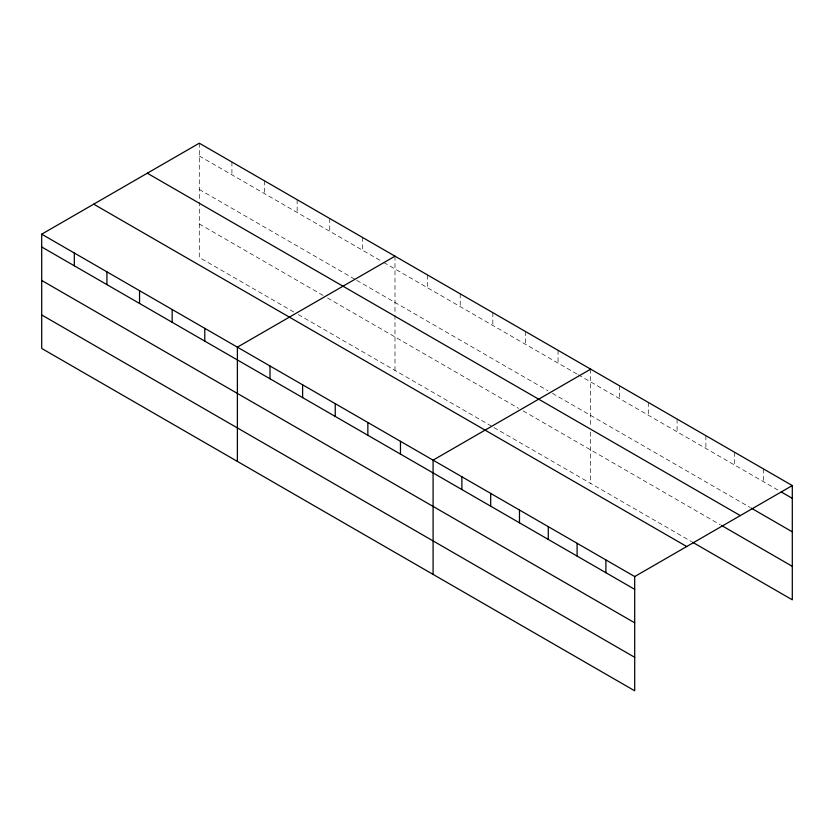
<?xml version="1.0" encoding="UTF-8"?>
<svg xmlns="http://www.w3.org/2000/svg" width="834" height="834" viewBox="0 0 834 834"><rect width="100%" height="100%" fill="white"/><g stroke="black" fill="none" stroke-linecap="round" stroke-linejoin="round"><path stroke-width="0.63" stroke-dasharray="4.17 3.13" d="M199.295 155.979L382.618 261.813M383.744 262.47L577.18 374.153M578.306 374.8L780.113 491.309M199.295 189.464L355.628 279.713M356.754 280.37L547.938 390.75M552.442 393.346L750.204 507.52M199.295 223.96L323.008 295.382M327.512 297.988L518.696 408.368M523.199 410.964L720.295 524.753M293.766 311.989L199.295 257.445L199.295 202.245M298.27 314.585L492.831 426.914M493.957 427.571L691.49 541.61M763.496 468.937L763.496 481.718M734.691 452.309L734.691 465.091M705.887 435.682L705.887 448.452M677.083 419.043L677.083 431.824M648.289 402.415L648.289 415.196M619.485 385.788L619.485 398.569M590.681 369.16L590.681 426.925M590.681 432.033L590.681 483.407M558.061 350.332L558.061 363.113M525.451 331.505L525.451 344.275M492.831 312.667L492.831 325.448M460.222 293.839L460.222 306.62M427.602 275.012L427.602 287.793M394.993 256.184L394.993 313.938M394.993 315.221L394.993 370.432M362.373 237.346L362.373 250.127M329.753 218.518L329.753 231.299M297.144 199.691L297.144 212.472M264.524 180.863L264.524 193.634M231.915 162.025L231.915 174.806M199.295 143.198L199.295 200.963"/><path stroke-width="1.25" d="M634.705 622.821L634.705 576.555L41.7 234.187L41.7 348.435L634.705 690.802L634.705 622.821L41.7 280.453M692.595 542.246L792.3 599.813L792.3 485.565L199.295 143.198L41.7 234.187M394.993 256.184L237.388 347.163L237.388 461.411M590.681 369.16L433.086 460.149L433.086 574.397M634.705 576.555L792.3 485.565M781.218 491.945L792.3 498.346M751.309 508.167L792.3 531.831M147.295 173.222L740.29 515.589M721.4 525.399L792.3 566.328M93.71 204.163L686.705 546.531M41.7 246.968L634.705 589.336M41.7 314.95L634.705 657.317M605.901 559.927L605.901 572.708M577.097 543.299L577.097 556.069M548.292 526.661L548.292 539.442M519.488 510.033L519.488 522.814M490.684 493.405L490.684 506.186M461.88 476.777L461.88 489.558M400.466 441.322L400.466 454.103M367.857 422.484L367.857 435.265M335.237 403.656L335.237 416.437M302.617 384.828L302.617 397.609M270.007 366.001L270.007 378.782M204.778 328.335L204.778 341.116M172.158 309.508L172.158 322.289M139.549 290.68L139.549 303.461M106.929 271.842L106.929 284.623M74.32 253.015L74.32 265.796"/></g></svg>
